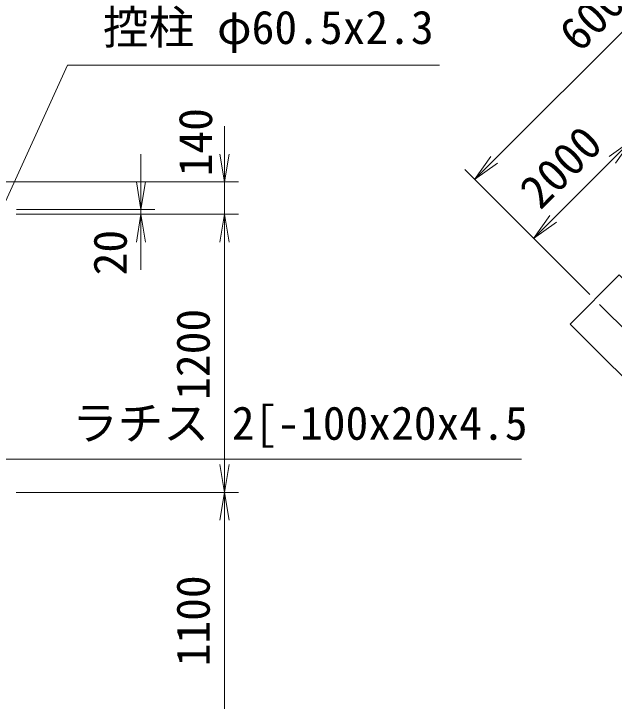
# Model space of a CAD drawing. Units: millimetres, scale not verified, with parts at other scales. Extents: x -21137 to 21137, y -15758 to 15759.
# Drawn here: x -12270 to -9680, y -2830 to 136 of the extents above; entities that cross this region are included whole.
import ezdxf
from ezdxf.enums import TextEntityAlignment as Align

# ---------------------------------------------------------------- set-up
doc = ezdxf.new("R2010")
doc.units = ezdxf.units.MM
doc.header["$LTSCALE"] = 60
doc.linetypes.add('LONG_CHAIN', pattern=[21, 18, -1, 1, -1])
for name, color, linetype, lineweight in [('0-2_D-BMK', 2, 'LONG_CHAIN', 9), ('0-4_D-STR-DIM', 7, 'Continuous', 9), ('0-5_0', 7, 'Continuous', 9), ('0-9_D-STR-TXT', 7, 'Continuous', 9), ('0-C_D-STR4', 7, 'Continuous', 9)]:
    doc.layers.add(name, color=color, linetype=linetype, lineweight=lineweight)
doc.styles.add('ＭＳ ゴシック', font='')
doc.styles.get('ＭＳ ゴシック').set_extended_font_data('MS Gothic')

# ---------------------------------------------------------------- blocks, each defined once
blk = doc.blocks.new('_Open')
at = {"layer": '0-5_0'}
blk.add_line((-60, 10), (0, 0), dxfattribs=at)
blk.add_lwpolyline([(-60, -10), (0, 0), (-60, 0)], dxfattribs=at)

msp = doc.modelspace()

# ---------------------------------------------------------------- linework, layer by layer
at = {"layer": '0-2_D-BMK'}
msp.add_line((-9742.95, -1118.22), (-9403.54, -1457.63), dxfattribs=at)
at = {"layer": '0-4_D-STR-DIM'}
for p, q in [((-10197.57, -493.89), (-9094.49, 609.19)), ((-11361.36, -469.13), (-11361.36, -349.13)), ((-11721.36, -589.13), (-11721.36, -469.13)), ((-9943.02, -748.45), (-9688.46, -493.89)), ((-9785.38, -1075.8), (-10324.85, -536.32)), ((-13030.03, -589.13), (-11301.36, -589.13)), ((-11361.36, -729.13), (-11361.36, -589.13)), ((-12258.58, -709.13), (-11661.36, -709.13)), ((-11721.36, -729.13), (-11721.36, -709.13)), ((-12259.78, -729.13), (-11301.36, -729.13)), ((-12259.78, -729.13), (-11661.36, -729.13)), ((-12259.78, -729.13), (-11301.36, -729.13)), ((-9785.38, -1075.8), (-10070.3, -790.88)), ((-11721.36, -849.13), (-11721.36, -969.13)), ((-11361.36, -1809.13), (-11361.36, -849.13)), ((-11361.36, -849.13), (-11361.36, -969.13)), ((-12259.78, -1929.13), (-11301.36, -1929.13)), ((-12259.78, -1929.13), (-11301.36, -1929.13)), ((-11361.36, -2049.13), (-11361.36, -2909.13))]:
    msp.add_line(p, q, dxfattribs=at)
at = {"layer": '0-9_D-STR-TXT'}
for points in [[(-10433.92, -85.91), (-12037.96, -85.91), (-12336.5, -736.84)], [(-10080.73, -1785.57), (-12720.03, -1785.57), (-12720.03, -831.13)]]:
    msp.add_lwpolyline(points, dxfattribs=at)
at = {"layer": '0-C_D-STR4'}
msp.add_lwpolyline([(-9658.1, -990.94), (-9870.23, -1203.08), (-9488.39, -1584.91), (-9276.26, -1372.78)], close=True, dxfattribs=at)

# ---------------------------------------------------------------- block references
at = {"layer": '0-4_D-STR-DIM', "xscale": 2, "yscale": 2}
for p, rotation in [((-9603.61, -409.04), 45), ((-11361.36, -589.13), 270), ((-10282.43, -578.74), 225), ((-11721.36, -709.13), 270), ((-11721.36, -729.13), 90), ((-11361.36, -729.13), 90), ((-11361.36, -729.13), 90), ((-10027.87, -833.3), 225), ((-11361.36, -1929.13), 270), ((-11361.36, -1929.13), 90)]:
    msp.add_blockref('_Open', p, dxfattribs=dict(at, rotation=rotation))

# ---------------------------------------------------------------- texts
at = {"layer": '0-4_D-STR-DIM', "style": 'ＭＳ ゴシック'}
for s, rotation, p in [('6000', 45, (-9799.29, -66.98)), ('140', 90, (-11371.3, -565.47)), ('2000', 45, (-9968.47, -745.27)), ('20', 90, (-11739.3, -992.8)), ('1200', 90, (-11381.6, -1529.83)), ('1100', 90, (-11381.6, -2679.83))]:
    msp.add_text(s, height=144.3, rotation=rotation, dxfattribs=at).set_placement(p, align=Align.BOTTOM_LEFT)
at = {"layer": '0-9_D-STR-TXT', "style": 'ＭＳ ゴシック'}
for s, p in [('控柱 φ60.5x2.3', (-11885.18, -37.88)), ('ラチス 2[-100x20x4.5', (-12018.55, -1745.53))]:
    msp.add_text(s, height=144.3, dxfattribs=at).set_placement(p, align=Align.BOTTOM_LEFT)

doc.saveas('drawing.dxf')
